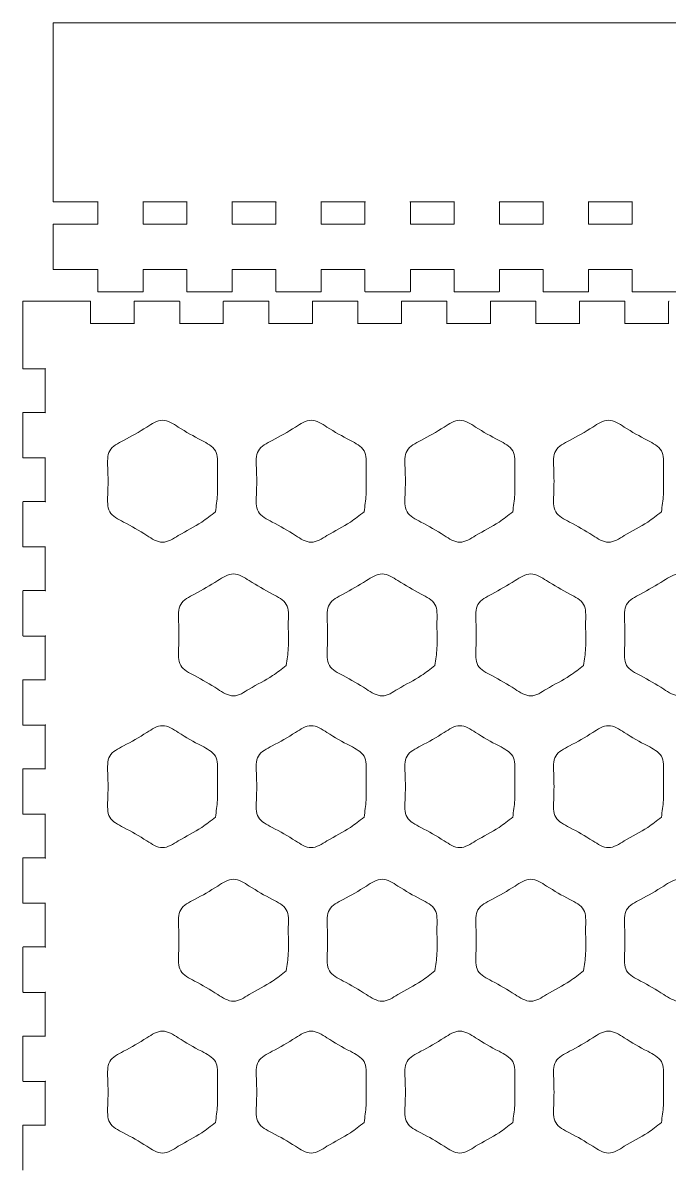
# Model space of a CAD drawing. Extents: x 10 to 568, y 23 to 1008.
# Drawn here: x 10 to 155.1, y 750.5 to 1008.1 of the extents above; entities that cross this region are included whole.
import ezdxf

# ---------------------------------------------------------------- set-up
doc = ezdxf.new("R2010")
doc.units = 0
doc.layers.add('GEOMETRY', color=7, linetype='CONTINUOUS', lineweight=13)

msp = doc.modelspace()

# ---------------------------------------------------------------- linework, layer by layer
at = {"layer": 'GEOMETRY', "color": 7}
for points in [[(16.789156, 1008.063041), (16.789156, 967.908903), (26.893965, 967.908903)], [(276.919538, 967.908903), (287.024346, 967.908903), (287.024346, 1008.063041), (16.789156, 1008.063041)], [(26.806634, 967.811234), (26.806634, 962.911275), (16.906979, 962.911275)], [(36.919711, 967.908903), (46.89378, 967.908903)], [(46.806962, 967.811234), (46.806962, 962.911275), (37.006528, 962.911275), (37.006528, 967.811234)], [(56.919526, 967.908903), (66.893592, 967.908903)], [(66.806777, 967.811234), (66.806777, 962.911275), (57.006857, 962.911275), (57.006857, 967.811234)], [(76.919854, 967.908903), (86.893923, 967.908903)], [(86.80659, 967.811234), (86.80659, 962.911275), (77.006672, 962.911275), (77.006672, 967.811234)], [(96.919669, 967.908903), (106.893736, 967.908903)], [(106.806921, 967.811234), (106.806921, 962.911275), (97.007, 962.911275), (97.007, 967.811234)], [(116.919481, 967.908903), (126.894067, 967.908903)], [(126.806733, 967.811234), (126.806733, 962.911275), (117.006815, 962.911275), (117.006815, 967.811234)], [(136.919812, 967.908903), (146.893879, 967.908903)], [(146.806548, 967.811234), (146.806548, 962.911275), (137.006627, 962.911275), (137.006627, 967.811234)], [(16.806726, 962.811539), (16.806726, 957.811328), (16.806726, 952.811116)], [(16.906979, 952.71138), (26.806634, 952.71138), (26.806634, 947.811421)], [(37.006528, 947.811421), (37.006528, 952.71138), (46.806962, 952.71138), (46.806962, 947.811421)], [(57.006857, 947.811421), (57.006857, 952.71138), (66.806777, 952.71138), (66.806777, 947.811421)], [(77.006672, 947.811421), (77.006672, 952.71138), (86.80659, 952.71138), (86.80659, 947.811421)], [(97.007, 947.811421), (97.007, 952.71138), (106.806921, 952.71138), (106.806921, 947.811421)], [(117.006815, 947.811421), (117.006815, 952.71138), (126.806733, 952.71138), (126.806733, 947.811421)], [(137.006627, 947.811421), (137.006627, 952.71138), (146.806548, 952.71138), (146.806548, 947.811421)], [(10, 945.5), (10, 940.5), (10, 930.5)], [(25.1, 945.6), (15.1, 945.6), (10.1, 945.6)], [(35, 945.5), (35, 940.6), (25.2, 940.6), (25.2, 945.5)], [(26.906885, 947.711168), (36.906791, 947.711168)], [(45.1, 945.6), (35.1, 945.6)], [(55, 945.5), (55, 940.6), (45.2, 940.6), (45.2, 945.5)], [(46.9067, 947.711168), (56.906606, 947.711168)], [(65.1, 945.6), (55.1, 945.6)], [(75, 945.5), (75, 940.6), (65.2, 940.6), (65.2, 945.5)], [(66.906512, 947.711168), (76.906937, 947.711168)], [(85.1, 945.6), (75.1, 945.6)], [(95, 945.5), (95, 940.6), (85.2, 940.6), (85.2, 945.5)], [(86.906843, 947.711168), (96.906749, 947.711168)], [(105.1, 945.6), (95.1, 945.6)], [(115, 945.5), (115, 940.6), (105.2, 940.6), (105.2, 945.5)], [(106.906655, 947.711168), (116.906562, 947.711168)], [(125.1, 945.6), (115.1, 945.6)], [(135, 945.5), (135, 940.6), (125.2, 940.6), (125.2, 945.5)], [(126.906986, 947.711168), (136.906892, 947.711168)], [(145.1, 945.6), (135.1, 945.6)], [(155, 945.5), (155, 940.6), (145.2, 940.6), (145.2, 945.5)], [(146.906799, 947.711168), (156.906705, 947.711168)], [(10.1, 930.4), (15, 930.4), (15, 920.6), (10.1, 920.6)], [(10, 920.5), (10, 910.5)], [(10.1, 910.4), (15, 910.4), (15, 900.6), (10.1, 900.6)], [(10, 900.5), (10, 890.5)], [(10.1, 890.4), (15, 890.4), (15, 880.6), (10.1, 880.6)], [(10, 880.5), (10, 870.5)], [(10.1, 870.4), (15, 870.4), (15, 860.6), (10.1, 860.6)], [(10, 860.5), (10, 850.5)], [(10.1, 850.4), (15, 850.4), (15, 840.6), (10.1, 840.6)], [(10, 840.5), (10, 830.5)], [(10.1, 830.4), (15, 830.4), (15, 820.6), (10.1, 820.6)], [(10, 820.5), (10, 810.5)], [(10.1, 810.4), (15, 810.4), (15, 800.6), (10.1, 800.6)], [(10, 800.5), (10, 790.5)], [(10.1, 790.4), (15, 790.4), (15, 780.6), (10.1, 780.6)], [(10, 780.5), (10, 770.5)], [(10.1, 770.4), (15, 770.4), (15, 760.6), (10.1, 760.6)], [(10, 760.5), (10, 750.5)]]:
    msp.add_lwpolyline(points, dxfattribs=at)
for points in [[(36.919711, 967.908903)], [(56.919526, 967.908903)], [(76.919854, 967.908903)], [(96.919669, 967.908903)], [(116.919481, 967.908903)], [(136.919812, 967.908903)]]:
    msp.add_lwpolyline(points, close=True, dxfattribs=at)
at = {"layer": 'GEOMETRY', "color": 3}
for points in [[(53.217936, 898.309742)], [(86.602583, 898.309742)], [(119.98715, 898.309742)], [(153.37173, 898.309742)], [(69.140081, 863.81513)], [(102.52469, 863.81513)], [(135.90927, 863.81513)], [(53.217936, 829.73874)], [(86.602583, 829.73874)], [(119.98715, 829.73874)], [(153.37173, 829.73874)], [(69.140081, 795.24424)], [(102.52469, 795.24424)], [(135.90927, 795.24424)], [(53.217936, 761.16806)], [(86.602583, 761.16806)], [(119.98715, 761.16806)], [(153.37173, 761.16806)]]:
    msp.add_lwpolyline(points, close=True, dxfattribs=at)
at = {"layer": 'GEOMETRY', "color": 7}
for points, knots in [([(26.893965, 967.908903), (26.878547, 967.904588), (26.848044, 967.896053), (26.813746, 967.858784), (26.809027, 967.827231), (26.806634, 967.811234)], [0, 0, 0, 0, 0.047449, 0.093871, 0.14161, 0.14161, 0.14161, 0.14161]), ([(37.006528, 967.811234), (37.004177, 967.827222), (36.999546, 967.85871), (36.965517, 967.896077), (36.935095, 967.904595), (36.919711, 967.908903)], [0, 0, 0, 0, 0.047706, 0.093962, 0.141287, 0.141287, 0.141287, 0.141287]), ([(46.89378, 967.908903), (46.878395, 967.904595), (46.847974, 967.896077), (46.813944, 967.85871), (46.809314, 967.827222), (46.806962, 967.811234)], [0, 0, 0, 0, 0.047326, 0.093582, 0.141288, 0.141288, 0.141288, 0.141288]), ([(57.006857, 967.811234), (57.004464, 967.827231), (56.999744, 967.858784), (56.965447, 967.896053), (56.934944, 967.904588), (56.919526, 967.908903)], [0, 0, 0, 0, 0.047739, 0.094161, 0.14161, 0.14161, 0.14161, 0.14161]), ([(66.893592, 967.908903), (66.878208, 967.904595), (66.847787, 967.896077), (66.813759, 967.85871), (66.809129, 967.827222), (66.806777, 967.811234)], [0, 0, 0, 0, 0.047324, 0.093579, 0.141285, 0.141285, 0.141285, 0.141285]), ([(77.006672, 967.811234), (77.00432, 967.827222), (76.99969, 967.85871), (76.96566, 967.896077), (76.935239, 967.904595), (76.919854, 967.908903)], [0, 0, 0, 0, 0.047706, 0.093962, 0.141287, 0.141287, 0.141287, 0.141287]), ([(86.893923, 967.908903), (86.878505, 967.904588), (86.848001, 967.896054), (86.813702, 967.858785), (86.808982, 967.827231), (86.80659, 967.811234)], [0, 0, 0, 0, 0.04745, 0.093873, 0.141612, 0.141612, 0.141612, 0.141612]), ([(97.007, 967.811234), (97.004607, 967.827231), (96.999888, 967.858784), (96.96559, 967.896053), (96.935087, 967.904588), (96.919669, 967.908903)], [0, 0, 0, 0, 0.047739, 0.094161, 0.14161, 0.14161, 0.14161, 0.14161]), ([(106.893736, 967.908903), (106.878352, 967.904595), (106.847931, 967.896077), (106.813903, 967.85871), (106.809272, 967.827222), (106.806921, 967.811234)], [0, 0, 0, 0, 0.047324, 0.093579, 0.141285, 0.141285, 0.141285, 0.141285]), ([(117.006815, 967.811234), (117.004431, 967.827245), (116.99973, 967.858809), (116.96544, 967.896121), (116.934915, 967.90461), (116.919481, 967.908903)], [0, 0, 0, 0, 0.047775, 0.094189, 0.141656, 0.141656, 0.141656, 0.141656]), ([(126.894067, 967.908903), (126.878633, 967.90461), (126.848108, 967.896121), (126.813818, 967.858809), (126.809117, 967.827245), (126.806733, 967.811234)], [0, 0, 0, 0, 0.047467, 0.09388, 0.141656, 0.141656, 0.141656, 0.141656]), ([(137.006627, 967.811234), (137.004276, 967.827222), (136.999645, 967.85871), (136.965617, 967.896077), (136.935196, 967.904595), (136.919812, 967.908903)], [0, 0, 0, 0, 0.047706, 0.093961, 0.141285, 0.141285, 0.141285, 0.141285]), ([(146.893879, 967.908903), (146.878461, 967.904588), (146.847958, 967.896053), (146.81366, 967.858784), (146.808941, 967.827231), (146.806548, 967.811234)], [0, 0, 0, 0, 0.047449, 0.093871, 0.14161, 0.14161, 0.14161, 0.14161]), ([(16.906979, 962.911275), (16.889481, 962.908514), (16.854969, 962.903069), (16.815044, 962.863506), (16.809523, 962.829012), (16.806726, 962.811539)], [0, 0, 0, 0, 0.052246, 0.10305, 0.155202, 0.155202, 0.155202, 0.155202]), ([(16.806726, 952.811116), (16.809523, 952.793643), (16.815044, 952.759149), (16.854969, 952.719586), (16.889481, 952.714141), (16.906979, 952.71138)], [0, 0, 0, 0, 0.052152, 0.102955, 0.155202, 0.155202, 0.155202, 0.155202]), ([(10.1, 945.6), (10.082514, 945.597221), (10.04801, 945.591736), (10.008264, 945.55199), (10.002779, 945.517486), (10, 945.5)], [0, 0, 0, 0, 0.052201, 0.103008, 0.155209, 0.155209, 0.155209, 0.155209]), ([(25.2, 945.5), (25.197221, 945.517486), (25.191736, 945.55199), (25.15199, 945.591736), (25.117486, 945.597221), (25.1, 945.6)], [0, 0, 0, 0, 0.052201, 0.103008, 0.155209, 0.155209, 0.155209, 0.155209]), ([(26.806634, 947.811421), (26.809438, 947.793914), (26.814974, 947.759335), (26.854798, 947.719509), (26.889377, 947.713972), (26.906885, 947.711168)], [0, 0, 0, 0, 0.052282, 0.10326, 0.155542, 0.155542, 0.155542, 0.155542]), ([(35.1, 945.6), (35.082514, 945.597221), (35.04801, 945.591736), (35.008264, 945.55199), (35.002779, 945.517486), (35, 945.5)], [0, 0, 0, 0, 0.052201, 0.103008, 0.155209, 0.155209, 0.155209, 0.155209]), ([(36.906791, 947.711168), (36.924264, 947.713965), (36.958758, 947.719485), (36.998322, 947.759411), (37.003767, 947.793923), (37.006528, 947.811421)], [0, 0, 0, 0, 0.052153, 0.102957, 0.155204, 0.155204, 0.155204, 0.155204]), ([(45.2, 945.5), (45.197221, 945.517486), (45.191736, 945.55199), (45.15199, 945.591736), (45.117486, 945.597221), (45.1, 945.6)], [0, 0, 0, 0, 0.052201, 0.103008, 0.155209, 0.155209, 0.155209, 0.155209]), ([(46.806962, 947.811421), (46.809723, 947.793923), (46.815169, 947.759411), (46.854732, 947.719485), (46.889227, 947.713965), (46.9067, 947.711168)], [0, 0, 0, 0, 0.052247, 0.103051, 0.155204, 0.155204, 0.155204, 0.155204]), ([(55.1, 945.6), (55.082514, 945.597221), (55.04801, 945.591736), (55.008264, 945.55199), (55.002779, 945.517486), (55, 945.5)], [0, 0, 0, 0, 0.052201, 0.103008, 0.155209, 0.155209, 0.155209, 0.155209]), ([(56.906606, 947.711168), (56.924113, 947.713972), (56.958691, 947.719509), (56.998516, 947.759335), (57.004053, 947.793914), (57.006857, 947.811421)], [0, 0, 0, 0, 0.052281, 0.103259, 0.155541, 0.155541, 0.155541, 0.155541]), ([(65.2, 945.5), (65.197221, 945.517486), (65.191736, 945.55199), (65.15199, 945.591736), (65.117486, 945.597221), (65.1, 945.6)], [0, 0, 0, 0, 0.052201, 0.103008, 0.155209, 0.155209, 0.155209, 0.155209]), ([(66.806777, 947.811421), (66.809538, 947.793924), (66.814983, 947.759411), (66.854546, 947.719486), (66.88904, 947.713965), (66.906512, 947.711168)], [0, 0, 0, 0, 0.052247, 0.10305, 0.155202, 0.155202, 0.155202, 0.155202]), ([(75.1, 945.6), (75.082514, 945.597221), (75.04801, 945.591736), (75.008264, 945.55199), (75.002779, 945.517486), (75, 945.5)], [0, 0, 0, 0, 0.052201, 0.103008, 0.155209, 0.155209, 0.155209, 0.155209]), ([(76.906937, 947.711168), (76.924409, 947.713965), (76.958903, 947.719486), (76.998466, 947.759411), (77.003911, 947.793924), (77.006672, 947.811421)], [0, 0, 0, 0, 0.052152, 0.102955, 0.155202, 0.155202, 0.155202, 0.155202]), ([(85.2, 945.5), (85.197221, 945.517486), (85.191736, 945.55199), (85.15199, 945.591736), (85.117486, 945.597221), (85.1, 945.6)], [0, 0, 0, 0, 0.052201, 0.103008, 0.155209, 0.155209, 0.155209, 0.155209]), ([(86.80659, 947.811421), (86.809393, 947.793914), (86.814931, 947.759334), (86.854756, 947.719509), (86.889335, 947.713972), (86.906843, 947.711168)], [0, 0, 0, 0, 0.052282, 0.103261, 0.155544, 0.155544, 0.155544, 0.155544]), ([(95.1, 945.6), (95.082514, 945.597221), (95.04801, 945.591736), (95.008264, 945.55199), (95.002779, 945.517486), (95, 945.5)], [0, 0, 0, 0, 0.052201, 0.103008, 0.155209, 0.155209, 0.155209, 0.155209]), ([(96.906749, 947.711168), (96.924257, 947.713972), (96.958835, 947.719509), (96.99866, 947.759334), (97.004197, 947.793914), (97.007, 947.811421)], [0, 0, 0, 0, 0.052281, 0.10326, 0.155542, 0.155542, 0.155542, 0.155542]), ([(105.2, 945.5), (105.197221, 945.517486), (105.191736, 945.55199), (105.15199, 945.591736), (105.117486, 945.597221), (105.1, 945.6)], [0, 0, 0, 0, 0.052201, 0.103008, 0.155209, 0.155209, 0.155209, 0.155209]), ([(106.806921, 947.811421), (106.809681, 947.793924), (106.815127, 947.759411), (106.854689, 947.719486), (106.889183, 947.713965), (106.906655, 947.711168)], [0, 0, 0, 0, 0.052247, 0.10305, 0.155202, 0.155202, 0.155202, 0.155202]), ([(115.1, 945.6), (115.082514, 945.597221), (115.04801, 945.591736), (115.008264, 945.55199), (115.002779, 945.517486), (115, 945.5)], [0, 0, 0, 0, 0.052201, 0.103008, 0.155209, 0.155209, 0.155209, 0.155209]), ([(116.906562, 947.711168), (116.924069, 947.713972), (116.958649, 947.719509), (116.998474, 947.759334), (117.004011, 947.793914), (117.006815, 947.811421)], [0, 0, 0, 0, 0.052282, 0.103261, 0.155544, 0.155544, 0.155544, 0.155544]), ([(125.2, 945.5), (125.197221, 945.517486), (125.191736, 945.55199), (125.15199, 945.591736), (125.117486, 945.597221), (125.1, 945.6)], [0, 0, 0, 0, 0.052201, 0.103008, 0.155209, 0.155209, 0.155209, 0.155209]), ([(126.806733, 947.811421), (126.809537, 947.793914), (126.815074, 947.759334), (126.854899, 947.719509), (126.889478, 947.713972), (126.906986, 947.711168)], [0, 0, 0, 0, 0.052282, 0.103261, 0.155544, 0.155544, 0.155544, 0.155544]), ([(135.1, 945.6), (135.082514, 945.597221), (135.04801, 945.591736), (135.008264, 945.55199), (135.002779, 945.517486), (135, 945.5)], [0, 0, 0, 0, 0.052201, 0.103008, 0.155209, 0.155209, 0.155209, 0.155209]), ([(136.906892, 947.711168), (136.924365, 947.713965), (136.958858, 947.719486), (136.998421, 947.759411), (137.003866, 947.793924), (137.006627, 947.811421)], [0, 0, 0, 0, 0.052152, 0.102955, 0.155202, 0.155202, 0.155202, 0.155202]), ([(145.2, 945.5), (145.197221, 945.517486), (145.191736, 945.55199), (145.15199, 945.591736), (145.117486, 945.597221), (145.1, 945.6)], [0, 0, 0, 0, 0.052201, 0.103008, 0.155209, 0.155209, 0.155209, 0.155209]), ([(146.806548, 947.811421), (146.809352, 947.793914), (146.814889, 947.759335), (146.854713, 947.719509), (146.889291, 947.713972), (146.906799, 947.711168)], [0, 0, 0, 0, 0.052282, 0.103261, 0.155541, 0.155541, 0.155541, 0.155541]), ([(155.1, 945.6), (155.082514, 945.597221), (155.04801, 945.591736), (155.008264, 945.55199), (155.002779, 945.517486), (155, 945.5)], [0, 0, 0, 0, 0.052201, 0.103008, 0.155209, 0.155209, 0.155209, 0.155209]), ([(25.2, 940.6), (25.176478, 940.595598), (25.13808, 940.588411), (25.188411, 940.53808), (25.195598, 940.576478), (25.2, 940.6)], [0, 0, 0, 0, 0.04969, 0.081117, 0.130808, 0.130808, 0.130808, 0.130808]), ([(35, 940.6), (35.004402, 940.576478), (35.011589, 940.53808), (35.06192, 940.588411), (35.023522, 940.595598), (35, 940.6)], [0, 0, 0, 0, 0.04969, 0.081117, 0.130808, 0.130808, 0.130808, 0.130808]), ([(45.2, 940.6), (45.176478, 940.595598), (45.13808, 940.588411), (45.188411, 940.53808), (45.195598, 940.576478), (45.2, 940.6)], [0, 0, 0, 0, 0.04969, 0.081117, 0.130808, 0.130808, 0.130808, 0.130808]), ([(55, 940.6), (55.004402, 940.576478), (55.011589, 940.53808), (55.06192, 940.588411), (55.023522, 940.595598), (55, 940.6)], [0, 0, 0, 0, 0.04969, 0.081117, 0.130808, 0.130808, 0.130808, 0.130808]), ([(65.2, 940.6), (65.176478, 940.595598), (65.13808, 940.588411), (65.188411, 940.53808), (65.195598, 940.576478), (65.2, 940.6)], [0, 0, 0, 0, 0.04969, 0.081117, 0.130808, 0.130808, 0.130808, 0.130808]), ([(75, 940.6), (75.004402, 940.576478), (75.011589, 940.53808), (75.06192, 940.588411), (75.023522, 940.595598), (75, 940.6)], [0, 0, 0, 0, 0.04969, 0.081117, 0.130808, 0.130808, 0.130808, 0.130808]), ([(85.2, 940.6), (85.176478, 940.595598), (85.13808, 940.588411), (85.188411, 940.53808), (85.195598, 940.576478), (85.2, 940.6)], [0, 0, 0, 0, 0.04969, 0.081117, 0.130808, 0.130808, 0.130808, 0.130808]), ([(95, 940.6), (95.004402, 940.576478), (95.011589, 940.53808), (95.06192, 940.588411), (95.023522, 940.595598), (95, 940.6)], [0, 0, 0, 0, 0.04969, 0.081117, 0.130808, 0.130808, 0.130808, 0.130808]), ([(105.2, 940.6), (105.176478, 940.595598), (105.13808, 940.588411), (105.188411, 940.53808), (105.195598, 940.576478), (105.2, 940.6)], [0, 0, 0, 0, 0.04969, 0.081117, 0.130808, 0.130808, 0.130808, 0.130808]), ([(115, 940.6), (115.004402, 940.576478), (115.011589, 940.53808), (115.06192, 940.588411), (115.023522, 940.595598), (115, 940.6)], [0, 0, 0, 0, 0.04969, 0.081117, 0.130808, 0.130808, 0.130808, 0.130808]), ([(125.2, 940.6), (125.176478, 940.595598), (125.13808, 940.588411), (125.188411, 940.53808), (125.195598, 940.576478), (125.2, 940.6)], [0, 0, 0, 0, 0.04969, 0.081117, 0.130808, 0.130808, 0.130808, 0.130808]), ([(135, 940.6), (135.004402, 940.576478), (135.011589, 940.53808), (135.06192, 940.588411), (135.023522, 940.595598), (135, 940.6)], [0, 0, 0, 0, 0.04969, 0.081117, 0.130808, 0.130808, 0.130808, 0.130808]), ([(145.2, 940.6), (145.176478, 940.595598), (145.13808, 940.588411), (145.188411, 940.53808), (145.195598, 940.576478), (145.2, 940.6)], [0, 0, 0, 0, 0.04969, 0.081117, 0.130808, 0.130808, 0.130808, 0.130808]), ([(155, 940.6), (155.004402, 940.576478), (155.011589, 940.53808), (155.06192, 940.588411), (155.023522, 940.595598), (155, 940.6)], [0, 0, 0, 0, 0.04969, 0.081117, 0.130808, 0.130808, 0.130808, 0.130808]), ([(10, 930.5), (10.002779, 930.482514), (10.008264, 930.44801), (10.04801, 930.408264), (10.082514, 930.402779), (10.1, 930.4)], [0, 0, 0, 0, 0.052201, 0.103008, 0.155209, 0.155209, 0.155209, 0.155209]), ([(15, 930.4), (15.023522, 930.404402), (15.06192, 930.411589), (15.011589, 930.46192), (15.004402, 930.423522), (15, 930.4)], [0, 0, 0, 0, 0.04969, 0.081117, 0.130808, 0.130808, 0.130808, 0.130808]), ([(10.1, 920.6), (10.082514, 920.597221), (10.04801, 920.591736), (10.008264, 920.55199), (10.002779, 920.517486), (10, 920.5)], [0, 0, 0, 0, 0.052201, 0.103008, 0.155209, 0.155209, 0.155209, 0.155209]), ([(15, 920.6), (15.004402, 920.576478), (15.011589, 920.53808), (15.06192, 920.588411), (15.023522, 920.595598), (15, 920.6)], [0, 0, 0, 0, 0.04969, 0.081117, 0.130808, 0.130808, 0.130808, 0.130808]), ([(10, 910.5), (10.002779, 910.482514), (10.008264, 910.44801), (10.04801, 910.408264), (10.082514, 910.402779), (10.1, 910.4)], [0, 0, 0, 0, 0.052201, 0.103008, 0.155209, 0.155209, 0.155209, 0.155209]), ([(15, 910.4), (15.023522, 910.404402), (15.06192, 910.411589), (15.011589, 910.46192), (15.004402, 910.423522), (15, 910.4)], [0, 0, 0, 0, 0.04969, 0.081117, 0.130808, 0.130808, 0.130808, 0.130808]), ([(10.1, 900.6), (10.082514, 900.597221), (10.04801, 900.591736), (10.008264, 900.55199), (10.002779, 900.517486), (10, 900.5)], [0, 0, 0, 0, 0.052201, 0.103008, 0.155209, 0.155209, 0.155209, 0.155209]), ([(15, 900.6), (15.004402, 900.576478), (15.011589, 900.53808), (15.06192, 900.588411), (15.023522, 900.595598), (15, 900.6)], [0, 0, 0, 0, 0.04969, 0.081117, 0.130808, 0.130808, 0.130808, 0.130808]), ([(10, 890.5), (10.002779, 890.482514), (10.008264, 890.44801), (10.04801, 890.408264), (10.082514, 890.402779), (10.1, 890.4)], [0, 0, 0, 0, 0.052201, 0.103008, 0.155209, 0.155209, 0.155209, 0.155209]), ([(15, 890.4), (15.023522, 890.404402), (15.06192, 890.411589), (15.011589, 890.46192), (15.004402, 890.423522), (15, 890.4)], [0, 0, 0, 0, 0.04969, 0.081117, 0.130808, 0.130808, 0.130808, 0.130808]), ([(10.1, 880.6), (10.082514, 880.597221), (10.04801, 880.591736), (10.008264, 880.55199), (10.002779, 880.517486), (10, 880.5)], [0, 0, 0, 0, 0.052201, 0.103008, 0.155209, 0.155209, 0.155209, 0.155209]), ([(15, 880.6), (15.004402, 880.576478), (15.011589, 880.53808), (15.06192, 880.588411), (15.023522, 880.595598), (15, 880.6)], [0, 0, 0, 0, 0.04969, 0.081117, 0.130808, 0.130808, 0.130808, 0.130808]), ([(10, 870.5), (10.002779, 870.482514), (10.008264, 870.44801), (10.04801, 870.408264), (10.082514, 870.402779), (10.1, 870.4)], [0, 0, 0, 0, 0.052201, 0.103008, 0.155209, 0.155209, 0.155209, 0.155209]), ([(15, 870.4), (15.023522, 870.404402), (15.06192, 870.411589), (15.011589, 870.46192), (15.004402, 870.423522), (15, 870.4)], [0, 0, 0, 0, 0.04969, 0.081117, 0.130808, 0.130808, 0.130808, 0.130808]), ([(10.1, 860.6), (10.082514, 860.597221), (10.04801, 860.591736), (10.008264, 860.55199), (10.002779, 860.517486), (10, 860.5)], [0, 0, 0, 0, 0.052201, 0.103008, 0.155209, 0.155209, 0.155209, 0.155209]), ([(15, 860.6), (15.004402, 860.576478), (15.011589, 860.53808), (15.06192, 860.588411), (15.023522, 860.595598), (15, 860.6)], [0, 0, 0, 0, 0.04969, 0.081117, 0.130808, 0.130808, 0.130808, 0.130808]), ([(10, 850.5), (10.002779, 850.482514), (10.008264, 850.44801), (10.04801, 850.408264), (10.082514, 850.402779), (10.1, 850.4)], [0, 0, 0, 0, 0.052201, 0.103008, 0.155209, 0.155209, 0.155209, 0.155209]), ([(15, 850.4), (15.023522, 850.404402), (15.06192, 850.411589), (15.011589, 850.46192), (15.004402, 850.423522), (15, 850.4)], [0, 0, 0, 0, 0.04969, 0.081117, 0.130808, 0.130808, 0.130808, 0.130808]), ([(10.1, 840.6), (10.082514, 840.597221), (10.04801, 840.591736), (10.008264, 840.55199), (10.002779, 840.517486), (10, 840.5)], [0, 0, 0, 0, 0.052201, 0.103008, 0.155209, 0.155209, 0.155209, 0.155209]), ([(15, 840.6), (15.004402, 840.576478), (15.011589, 840.53808), (15.06192, 840.588411), (15.023522, 840.595598), (15, 840.6)], [0, 0, 0, 0, 0.04969, 0.081117, 0.130808, 0.130808, 0.130808, 0.130808]), ([(10, 830.5), (10.002779, 830.482514), (10.008264, 830.44801), (10.04801, 830.408264), (10.082514, 830.402779), (10.1, 830.4)], [0, 0, 0, 0, 0.052201, 0.103008, 0.155209, 0.155209, 0.155209, 0.155209]), ([(15, 830.4), (15.023522, 830.404402), (15.06192, 830.411589), (15.011589, 830.46192), (15.004402, 830.423522), (15, 830.4)], [0, 0, 0, 0, 0.04969, 0.081117, 0.130808, 0.130808, 0.130808, 0.130808]), ([(10.1, 820.6), (10.082514, 820.597221), (10.04801, 820.591736), (10.008264, 820.55199), (10.002779, 820.517486), (10, 820.5)], [0, 0, 0, 0, 0.052201, 0.103008, 0.155209, 0.155209, 0.155209, 0.155209]), ([(15, 820.6), (15.004402, 820.576478), (15.011589, 820.53808), (15.06192, 820.588411), (15.023522, 820.595598), (15, 820.6)], [0, 0, 0, 0, 0.04969, 0.081117, 0.130808, 0.130808, 0.130808, 0.130808]), ([(10, 810.5), (10.002779, 810.482514), (10.008264, 810.44801), (10.04801, 810.408264), (10.082514, 810.402779), (10.1, 810.4)], [0, 0, 0, 0, 0.052201, 0.103008, 0.155209, 0.155209, 0.155209, 0.155209]), ([(15, 810.4), (15.023522, 810.404402), (15.06192, 810.411589), (15.011589, 810.46192), (15.004402, 810.423522), (15, 810.4)], [0, 0, 0, 0, 0.04969, 0.081117, 0.130808, 0.130808, 0.130808, 0.130808]), ([(10.1, 800.6), (10.082514, 800.597221), (10.04801, 800.591736), (10.008264, 800.55199), (10.002779, 800.517486), (10, 800.5)], [0, 0, 0, 0, 0.052201, 0.103008, 0.155209, 0.155209, 0.155209, 0.155209]), ([(15, 800.6), (15.004402, 800.576478), (15.011589, 800.53808), (15.06192, 800.588411), (15.023522, 800.595598), (15, 800.6)], [0, 0, 0, 0, 0.04969, 0.081117, 0.130808, 0.130808, 0.130808, 0.130808]), ([(10, 790.5), (10.002779, 790.482514), (10.008264, 790.44801), (10.04801, 790.408264), (10.082514, 790.402779), (10.1, 790.4)], [0, 0, 0, 0, 0.052201, 0.103008, 0.155209, 0.155209, 0.155209, 0.155209]), ([(15, 790.4), (15.023522, 790.404402), (15.06192, 790.411589), (15.011589, 790.46192), (15.004402, 790.423522), (15, 790.4)], [0, 0, 0, 0, 0.04969, 0.081117, 0.130808, 0.130808, 0.130808, 0.130808]), ([(10.1, 780.6), (10.082514, 780.597221), (10.04801, 780.591736), (10.008264, 780.55199), (10.002779, 780.517486), (10, 780.5)], [0, 0, 0, 0, 0.052201, 0.103008, 0.155209, 0.155209, 0.155209, 0.155209]), ([(15, 780.6), (15.004402, 780.576478), (15.011589, 780.53808), (15.06192, 780.588411), (15.023522, 780.595598), (15, 780.6)], [0, 0, 0, 0, 0.04969, 0.081117, 0.130808, 0.130808, 0.130808, 0.130808]), ([(10, 770.5), (10.002779, 770.482514), (10.008264, 770.44801), (10.04801, 770.408264), (10.082514, 770.402779), (10.1, 770.4)], [0, 0, 0, 0, 0.052201, 0.103008, 0.155209, 0.155209, 0.155209, 0.155209]), ([(15, 770.4), (15.023522, 770.404402), (15.06192, 770.411589), (15.011589, 770.46192), (15.004402, 770.423522), (15, 770.4)], [0, 0, 0, 0, 0.04969, 0.081117, 0.130808, 0.130808, 0.130808, 0.130808]), ([(10.1, 760.6), (10.082514, 760.597221), (10.04801, 760.591736), (10.008264, 760.55199), (10.002779, 760.517486), (10, 760.5)], [0, 0, 0, 0, 0.052201, 0.103008, 0.155209, 0.155209, 0.155209, 0.155209]), ([(15, 760.6), (15.004402, 760.576478), (15.011589, 760.53808), (15.06192, 760.588411), (15.023522, 760.595598), (15, 760.6)], [0, 0, 0, 0, 0.04969, 0.081117, 0.130808, 0.130808, 0.130808, 0.130808])]:
    msp.add_open_spline(points, degree=3, knots=knots, dxfattribs=at)
at = {"layer": 'GEOMETRY', "color": 3}
for points, knots in [([(53.217936, 898.309742), (52.20692, 897.506575), (49.599167, 895.434934), (45.599263, 893.552675), (41.37245, 890.659488), (37.055067, 893.521564), (33.431813, 895.613451), (28.811508, 897.91155), (29.131784, 903.060178), (29.131658, 907.251856), (28.811748, 912.400661), (33.430699, 914.698013), (37.060862, 916.793743), (41.359566, 919.645424), (45.659932, 916.793173), (49.283186, 914.701286), (53.920509, 912.393362), (53.528341, 907.28624), (53.898207, 902.881092), (53.407991, 899.586892), (53.217936, 898.309742)], [0, 0, 0, 0, 3.840664, 9.906367, 13.747031, 17.587694, 23.653398, 27.494061, 31.334725, 37.400429, 41.241092, 45.081756, 51.147459, 54.988122, 58.828786, 64.89449, 68.735153, 72.575817, 78.641521, 82.482185, 82.482185, 82.482185, 82.482185]), ([(86.602583, 898.309742), (85.591567, 897.506575), (82.983814, 895.434935), (78.983911, 893.552675), (74.757098, 890.659488), (70.439715, 893.521564), (66.816461, 895.61345), (62.196156, 897.91155), (62.516432, 903.060178), (62.516306, 907.251857), (62.196396, 912.400661), (66.815347, 914.698013), (70.44551, 916.793743), (74.744214, 919.645424), (79.044579, 916.793173), (82.667833, 914.701286), (87.305156, 912.393362), (86.912989, 907.28624), (87.282855, 902.881092), (86.792638, 899.586892), (86.602583, 898.309742)], [0, 0, 0, 0, 3.840664, 9.906367, 13.74703, 17.587694, 23.653398, 27.49406, 31.334724, 37.400428, 41.241092, 45.081755, 51.147458, 54.988122, 58.828785, 64.894489, 68.735152, 72.575816, 78.641519, 82.482183, 82.482183, 82.482183, 82.482183]), ([(119.98715, 898.309742), (118.976133, 897.506575), (116.36838, 895.434934), (112.368476, 893.552675), (108.141662, 890.659488), (103.82428, 893.521563), (100.201027, 895.613451), (95.580723, 897.91155), (95.900999, 903.060178), (95.900872, 907.251857), (95.580963, 912.400661), (100.199912, 914.698013), (103.830075, 916.793743), (108.128778, 919.645424), (112.429144, 916.793173), (116.052399, 914.701286), (120.689723, 912.393362), (120.297556, 907.28624), (120.667422, 902.881092), (120.177205, 899.586892), (119.98715, 898.309742)], [0, 0, 0, 0, 3.840664, 9.906369, 13.747033, 17.587696, 23.653398, 27.49406, 31.334724, 37.400428, 41.241092, 45.081754, 51.147456, 54.988119, 58.828783, 64.894488, 68.735152, 72.575815, 78.641519, 82.482183, 82.482183, 82.482183, 82.482183]), ([(153.37173, 898.309742), (152.360714, 897.506575), (149.752964, 895.434935), (145.753063, 893.552674), (141.526251, 890.659488), (137.208868, 893.521564), (133.585613, 895.613451), (128.965307, 897.91155), (129.285583, 903.060178), (129.285457, 907.251856), (128.965547, 912.400661), (133.584499, 914.698013), (137.214663, 916.793743), (141.513367, 919.645424), (145.813731, 916.793173), (149.436983, 914.701286), (154.074303, 912.393361), (153.682136, 907.28624), (154.052002, 902.881092), (153.561785, 899.586892), (153.37173, 898.309742)], [0, 0, 0, 0, 3.840662, 9.906362, 13.747024, 17.587688, 23.653393, 27.494057, 31.334721, 37.400424, 41.241088, 45.081752, 51.147457, 54.988121, 58.828783, 64.894483, 68.735145, 72.575809, 78.641513, 82.482176, 82.482176, 82.482176, 82.482176]), ([(69.140081, 863.81513), (68.129065, 863.011961), (65.521314, 860.940319), (61.521409, 859.058059), (57.294596, 856.164874), (52.977213, 859.026948), (49.353957, 861.118834), (44.733655, 863.416938), (45.053929, 868.565564), (45.053804, 872.757243), (44.733893, 877.90605), (49.352845, 880.203401), (52.983008, 882.29913), (57.281712, 885.150811), (61.582078, 882.29856), (65.205331, 880.206674), (69.842655, 877.898751), (69.450486, 872.791627), (69.820353, 868.386478), (69.330136, 865.092279), (69.140081, 863.81513)], [0, 0, 0, 0, 3.840665, 9.906368, 13.747032, 17.587695, 23.653398, 27.494063, 31.334724, 37.400429, 41.241096, 45.081759, 51.147462, 54.988125, 58.828789, 64.894492, 68.735153, 72.575821, 78.641526, 82.482187, 82.482187, 82.482187, 82.482187]), ([(102.52469, 863.81513), (101.513674, 863.011961), (98.905924, 860.940319), (94.906021, 859.058059), (90.679209, 856.164874), (86.361826, 859.026949), (82.738571, 861.118834), (78.118268, 863.416937), (78.438542, 868.565564), (78.438417, 872.757243), (78.118506, 877.90605), (82.737458, 880.203401), (86.367621, 882.29913), (90.666325, 885.150811), (94.966689, 882.29856), (98.589941, 880.206673), (103.227264, 877.89875), (102.835095, 872.791627), (103.204962, 868.386478), (102.714745, 865.092279), (102.52469, 863.81513)], [0, 0, 0, 0, 3.840664, 9.906366, 13.747028, 17.587691, 23.653394, 27.49406, 31.334721, 37.400425, 41.241093, 45.081755, 51.147458, 54.988121, 58.828784, 64.894485, 68.735146, 72.575814, 78.641518, 82.48218, 82.48218, 82.48218, 82.48218]), ([(135.90927, 863.81513), (134.898253, 863.011961), (132.290501, 860.940319), (128.290596, 859.058059), (124.063782, 856.164874), (119.746398, 859.026948), (116.123143, 861.118834), (111.502836, 863.416937), (111.823123, 868.565564), (111.822996, 872.757244), (111.503086, 877.906048), (116.122031, 880.203403), (119.752194, 882.29913), (124.050898, 885.150811), (128.351264, 882.29856), (131.974519, 880.206673), (136.611844, 877.898751), (136.219675, 872.791627), (136.589542, 868.386478), (136.099325, 865.092279), (135.90927, 863.81513)], [0, 0, 0, 0, 3.840666, 9.90637, 13.747034, 17.587698, 23.653402, 27.494068, 31.334729, 37.400433, 41.241101, 45.081758, 51.14746, 54.988124, 58.828788, 64.894492, 68.735155, 72.575822, 78.641527, 82.482188, 82.482188, 82.482188, 82.482188]), ([(169.29385, 863.81513), (168.282833, 863.011961), (165.675081, 860.940319), (161.675176, 859.05806), (157.448362, 856.164874), (153.130981, 859.026948), (149.507728, 861.118834), (144.887428, 863.416938), (145.207702, 868.565564), (145.207577, 872.757243), (144.887666, 877.90605), (149.506618, 880.203401), (153.136779, 882.299129), (157.43548, 885.150811), (161.735844, 882.298559), (165.359099, 880.206673), (169.996424, 877.898751), (169.604255, 872.791627), (169.974122, 868.386478), (169.483905, 865.092279), (169.29385, 863.81513)], [0, 0, 0, 0, 3.840666, 9.90637, 13.747034, 17.587696, 23.653396, 27.49406, 31.334721, 37.400425, 41.241093, 45.081755, 51.147457, 54.988115, 58.828779, 64.894484, 68.735146, 72.575814, 78.641518, 82.482179, 82.482179, 82.482179, 82.482179]), ([(53.217936, 829.73874), (52.20692, 828.935571), (49.599168, 826.863929), (45.599263, 824.981669), (41.37245, 822.088484), (37.055067, 824.950559), (33.431812, 827.042444), (28.811509, 829.340547), (29.131784, 834.489172), (29.131657, 838.68085), (28.81175, 843.829652), (33.430697, 846.127008), (37.060862, 848.222736), (41.359566, 851.074416), (45.659932, 848.222166), (49.283188, 846.13028), (53.920507, 843.822352), (53.528342, 838.715233), (53.898207, 834.310087), (53.407991, 831.015889), (53.217936, 829.73874)], [0, 0, 0, 0, 3.840665, 9.906369, 13.747032, 17.587695, 23.653399, 27.494064, 31.334725, 37.400427, 41.241087, 45.081753, 51.147456, 54.988119, 58.828782, 64.894486, 68.735151, 72.575812, 78.641514, 82.482175, 82.482175, 82.482175, 82.482175]), ([(86.602583, 829.73874), (85.591567, 828.935571), (82.983815, 826.863929), (78.983911, 824.98167), (74.757098, 822.088484), (70.439715, 824.950558), (66.816459, 827.042444), (62.196157, 829.340548), (62.516432, 834.489172), (62.516305, 838.68085), (62.196398, 843.829652), (66.815345, 846.127008), (70.44551, 848.222736), (74.744214, 851.074416), (79.044579, 848.222166), (82.667835, 846.13028), (87.305154, 843.822352), (86.912989, 838.715233), (87.282855, 834.310087), (86.792638, 831.015889), (86.602583, 829.73874)], [0, 0, 0, 0, 3.840665, 9.906369, 13.747032, 17.587695, 23.653398, 27.494063, 31.334724, 37.400426, 41.241087, 45.081752, 51.147455, 54.988118, 58.828781, 64.894484, 68.73515, 72.57581, 78.641512, 82.482173, 82.482173, 82.482173, 82.482173]), ([(119.98715, 829.73874), (118.976133, 828.935571), (116.368381, 826.863929), (112.368476, 824.98167), (108.141662, 822.088484), (103.82428, 824.950558), (100.201025, 827.042444), (95.580724, 829.340548), (95.900999, 834.489172), (95.900872, 838.68085), (95.580965, 843.829651), (100.199911, 846.127008), (103.830075, 848.222737), (108.128778, 851.074416), (112.429144, 848.222166), (116.052401, 846.13028), (120.689721, 843.822352), (120.297556, 838.715233), (120.667422, 834.310087), (120.177205, 831.015889), (119.98715, 829.73874)], [0, 0, 0, 0, 3.840666, 9.90637, 13.747034, 17.587697, 23.653399, 27.494063, 31.334724, 37.400426, 41.241087, 45.081751, 51.147453, 54.988116, 58.828779, 64.894484, 68.73515, 72.57581, 78.641512, 82.482173, 82.482173, 82.482173, 82.482173]), ([(153.37173, 829.73874), (152.360714, 828.935571), (149.752965, 826.863929), (145.753063, 824.981669), (141.526251, 822.088484), (137.208868, 824.950559), (133.585612, 827.042444), (128.965308, 829.340547), (129.285583, 834.489172), (129.285456, 838.68085), (128.965549, 843.829652), (133.584497, 846.127008), (137.214663, 848.222736), (141.513367, 851.074416), (145.813731, 848.222166), (149.436985, 846.13028), (154.074301, 843.822351), (153.682136, 838.715233), (154.052002, 834.310087), (153.561785, 831.015889), (153.37173, 829.73874)], [0, 0, 0, 0, 3.840664, 9.906364, 13.747026, 17.587689, 23.653394, 27.49406, 31.33472, 37.400422, 41.241083, 45.081749, 51.147453, 54.988117, 58.828779, 64.894479, 68.735143, 72.575804, 78.641505, 82.482166, 82.482166, 82.482166, 82.482166]), ([(69.140081, 795.24424), (68.129065, 794.441074), (65.521312, 792.369437), (61.521409, 790.487179), (57.294596, 787.593994), (52.977213, 790.456068), (49.35396, 792.547953), (44.733652, 794.846049), (45.053931, 799.994679), (45.053803, 804.186358), (44.733896, 809.335162), (49.352843, 811.632518), (52.983008, 813.728246), (57.281713, 816.579926), (61.582078, 813.727673), (65.205331, 811.635785), (69.842653, 809.327862), (69.450487, 804.220742), (69.820353, 799.815593), (69.330136, 796.521391), (69.140081, 795.24424)], [0, 0, 0, 0, 3.840661, 9.906363, 13.747026, 17.587689, 23.653391, 27.494052, 31.33472, 37.400424, 41.241085, 45.081751, 51.147454, 54.988117, 58.828781, 64.894485, 68.735148, 72.575809, 78.641513, 82.482181, 82.482181, 82.482181, 82.482181]), ([(102.52469, 795.24424), (101.513674, 794.441074), (98.905922, 792.369437), (94.90602, 790.487178), (90.679209, 787.593994), (86.361827, 790.456068), (82.738573, 792.547953), (78.118265, 794.846049), (78.438544, 799.994679), (78.438416, 804.186358), (78.118509, 809.335162), (82.737456, 811.632518), (86.367621, 813.728246), (90.666325, 816.579926), (94.966689, 813.727673), (98.589941, 811.635785), (103.227262, 809.327862), (102.835096, 804.220742), (103.204962, 799.815593), (102.714745, 796.521391), (102.52469, 795.24424)], [0, 0, 0, 0, 3.84066, 9.906361, 13.747022, 17.587685, 23.653387, 27.494048, 31.334716, 37.400421, 41.241082, 45.081747, 51.147451, 54.988113, 58.828776, 64.894479, 68.735141, 72.575802, 78.641506, 82.482174, 82.482174, 82.482174, 82.482174]), ([(135.90927, 795.24424), (134.898253, 794.441074), (132.290499, 792.369437), (128.290596, 790.487179), (124.063782, 787.593994), (119.746398, 790.456068), (116.123145, 792.547953), (111.502833, 794.846048), (111.823125, 799.99468), (111.822995, 804.186359), (111.50309, 809.335159), (116.122029, 811.63252), (119.752194, 813.728246), (124.050898, 816.579926), (128.351264, 813.727673), (131.974519, 811.635785), (136.611842, 809.327862), (136.219676, 804.220742), (136.589542, 799.815593), (136.099325, 796.521391), (135.90927, 795.24424)], [0, 0, 0, 0, 3.840662, 9.906365, 13.747029, 17.587692, 23.653395, 27.494057, 31.334724, 37.400428, 41.24109, 45.08175, 51.147452, 54.988115, 58.82878, 64.894486, 68.735149, 72.57581, 78.641515, 82.482182, 82.482182, 82.482182, 82.482182]), ([(169.29385, 795.24424), (168.282833, 794.441074), (165.675079, 792.369437), (161.675176, 790.487179), (157.448362, 787.593994), (153.130982, 790.456067), (149.50773, 792.547953), (144.887425, 794.84605), (145.207704, 799.994679), (145.207576, 804.186358), (144.887669, 809.335162), (149.506616, 811.632518), (153.136779, 813.728245), (157.43548, 816.579926), (161.735845, 813.727673), (165.359099, 811.635785), (169.996422, 809.327862), (169.604256, 804.220742), (169.974122, 799.815593), (169.483905, 796.521391), (169.29385, 795.24424)], [0, 0, 0, 0, 3.840662, 9.906365, 13.747029, 17.58769, 23.653389, 27.494048, 31.334716, 37.400421, 41.241082, 45.081747, 51.14745, 54.988107, 58.828772, 64.894477, 68.73514, 72.575801, 78.641506, 82.482174, 82.482174, 82.482174, 82.482174]), ([(53.217936, 761.16806), (52.20692, 760.364891), (49.599168, 758.293249), (45.599263, 756.410989), (41.37245, 753.517804), (37.055067, 756.379879), (33.431812, 758.471764), (28.811509, 760.769867), (29.131784, 765.918492), (29.131657, 770.11017), (28.81175, 775.258972), (33.430697, 777.556328), (37.060862, 779.652056), (41.359566, 782.503736), (45.659932, 779.651486), (49.283188, 777.5596), (53.920507, 775.251672), (53.528342, 770.144553), (53.898207, 765.739407), (53.407991, 762.445209), (53.217936, 761.16806)], [0, 0, 0, 0, 3.840665, 9.906369, 13.747032, 17.587695, 23.653399, 27.494064, 31.334725, 37.400427, 41.241087, 45.081753, 51.147456, 54.988119, 58.828782, 64.894486, 68.735151, 72.575812, 78.641514, 82.482175, 82.482175, 82.482175, 82.482175]), ([(86.602583, 761.16806), (85.591567, 760.364891), (82.983815, 758.293249), (78.983911, 756.41099), (74.757098, 753.517804), (70.439715, 756.379878), (66.816459, 758.471764), (62.196157, 760.769868), (62.516432, 765.918492), (62.516305, 770.11017), (62.196398, 775.258972), (66.815345, 777.556328), (70.44551, 779.652056), (74.744214, 782.503736), (79.044579, 779.651486), (82.667835, 777.5596), (87.305154, 775.251672), (86.912989, 770.144553), (87.282855, 765.739407), (86.792638, 762.445209), (86.602583, 761.16806)], [0, 0, 0, 0, 3.840665, 9.906369, 13.747032, 17.587695, 23.653398, 27.494063, 31.334724, 37.400426, 41.241087, 45.081752, 51.147455, 54.988118, 58.828781, 64.894484, 68.73515, 72.57581, 78.641512, 82.482173, 82.482173, 82.482173, 82.482173]), ([(119.98715, 761.16806), (118.976133, 760.364891), (116.368381, 758.293249), (112.368476, 756.41099), (108.141662, 753.517804), (103.82428, 756.379878), (100.201025, 758.471764), (95.580724, 760.769868), (95.900999, 765.918492), (95.900872, 770.11017), (95.580965, 775.258971), (100.199911, 777.556328), (103.830075, 779.652057), (108.128778, 782.503736), (112.429144, 779.651486), (116.052401, 777.5596), (120.689721, 775.251672), (120.297556, 770.144553), (120.667422, 765.739407), (120.177205, 762.445209), (119.98715, 761.16806)], [0, 0, 0, 0, 3.840666, 9.90637, 13.747034, 17.587697, 23.653399, 27.494063, 31.334724, 37.400426, 41.241087, 45.081751, 51.147453, 54.988116, 58.828779, 64.894484, 68.73515, 72.57581, 78.641512, 82.482173, 82.482173, 82.482173, 82.482173]), ([(153.37173, 761.16806), (152.360714, 760.364891), (149.752965, 758.293249), (145.753063, 756.410989), (141.526251, 753.517804), (137.208868, 756.379879), (133.585612, 758.471764), (128.965308, 760.769867), (129.285583, 765.918492), (129.285456, 770.11017), (128.965549, 775.258972), (133.584497, 777.556328), (137.214663, 779.652056), (141.513367, 782.503736), (145.813731, 779.651486), (149.436985, 777.5596), (154.074301, 775.251671), (153.682136, 770.144553), (154.052002, 765.739407), (153.561785, 762.445209), (153.37173, 761.16806)], [0, 0, 0, 0, 3.840664, 9.906364, 13.747026, 17.587689, 23.653394, 27.49406, 31.33472, 37.400422, 41.241083, 45.081749, 51.147453, 54.988117, 58.828779, 64.894479, 68.735143, 72.575804, 78.641505, 82.482166, 82.482166, 82.482166, 82.482166])]:
    msp.add_open_spline(points, degree=3, knots=knots, dxfattribs=at)

doc.saveas('drawing.dxf')
